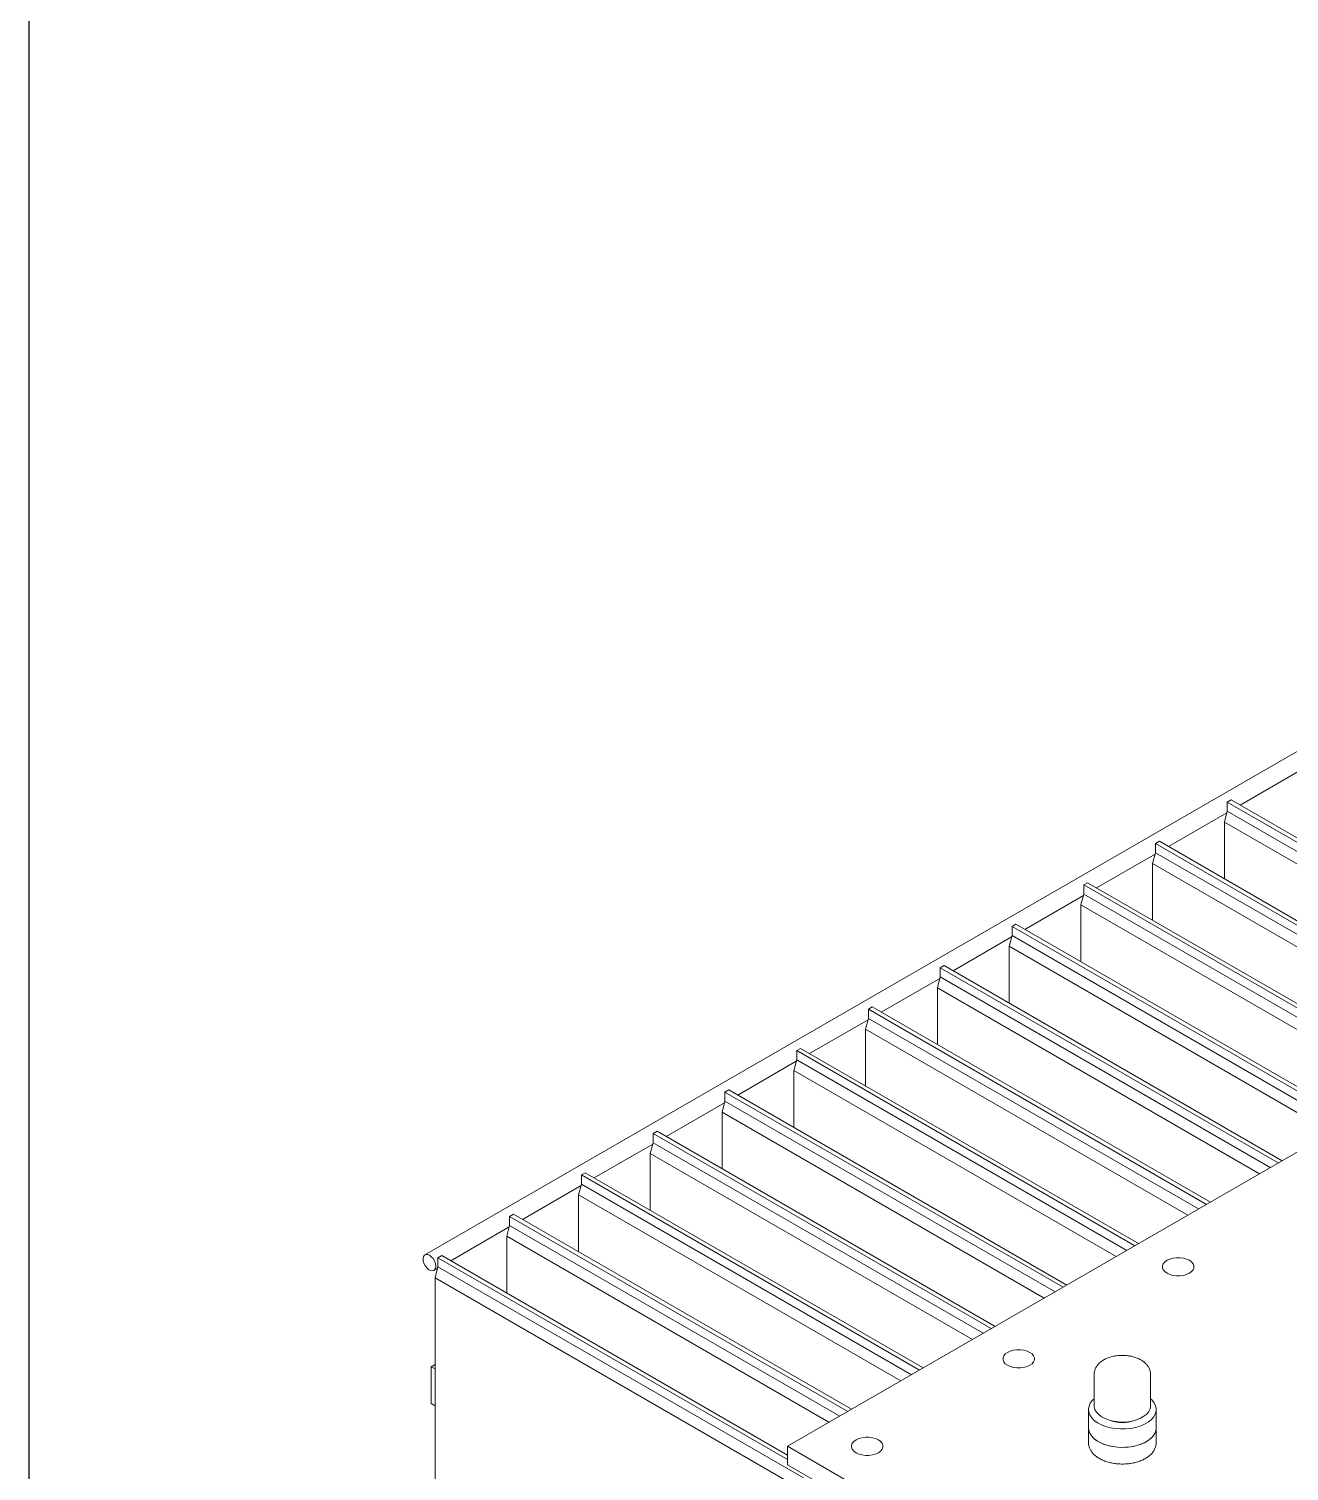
# Model space of a CAD drawing. Header units: millimetres. Extents: x 30710 to 48779, y -19256 to -8564.
# Drawn here: x 38270 to 38829, y -14835 to -14195 of the extents above; entities that cross this region are included whole.
import ezdxf

# ---------------------------------------------------------------- set-up
doc = ezdxf.new("R2010")
doc.units = ezdxf.units.MM
doc.header["$LTSCALE"] = 10
doc.layers.get('Defpoints').update_dxf_attribs({"lineweight": 25})
doc.layers.add('粗实线', color=4, linetype='Continuous', lineweight=18)

msp = doc.modelspace()

# ---------------------------------------------------------------- linework, layer by layer
at = {"layer": 'Defpoints'}
msp.add_line((38270.22, -8564.163), (38270.22, -19256.163), dxfattribs=at)
at = {"layer": '粗实线'}
for p, q in [((39085.781, -14369.189), (38445.849, -14738.613)), ((39150.966, -14509.245), (38606.595, -14823.504)), ((38807.313, -14539.182), (38833.266, -14524.2)), ((38801.615, -14541.935), (38800.342, -14546.708)), ((38803.312, -14536.873), (38801.615, -14537.852)), ((38801.615, -14537.852), (38951.513, -14624.387)), ((38801.615, -14537.852), (38801.615, -14541.935)), ((38801.615, -14541.935), (38947.977, -14626.428)), ((38803.312, -14536.873), (38953.21, -14623.407)), ((38775.493, -14557.551), (38801.446, -14542.569)), ((38800.342, -14546.708), (38943.207, -14629.182)), ((38800.342, -14546.708), (38800.342, -14571.897)), ((38771.492, -14555.242), (38769.795, -14556.222)), ((38771.492, -14555.242), (38921.391, -14641.776)), ((38743.673, -14575.921), (38769.626, -14560.938)), ((38769.795, -14560.304), (38768.522, -14565.077)), ((38769.795, -14556.222), (38769.795, -14560.304)), ((38769.795, -14556.222), (38919.693, -14642.756)), ((38769.795, -14560.304), (38916.157, -14644.797)), ((38768.522, -14565.077), (38911.387, -14647.551)), ((38768.522, -14565.077), (38768.522, -14590.266)), ((38739.672, -14573.611), (38737.975, -14574.591)), ((38739.672, -14573.611), (38889.571, -14660.146)), ((38711.853, -14594.29), (38737.806, -14579.308)), ((38737.975, -14578.673), (38736.702, -14583.446)), ((38737.975, -14574.591), (38737.975, -14578.673)), ((38737.975, -14574.591), (38887.874, -14661.125)), ((38737.975, -14578.673), (38884.338, -14663.167)), ((38736.702, -14583.446), (38879.567, -14665.92)), ((38736.702, -14583.446), (38736.702, -14608.635)), ((38707.852, -14591.98), (38706.155, -14592.96)), ((38706.155, -14592.96), (38856.054, -14679.494)), ((38706.155, -14592.96), (38706.155, -14597.043)), ((38707.852, -14591.98), (38857.751, -14678.515)), ((38680.033, -14612.659), (38705.986, -14597.677)), ((38706.155, -14597.043), (38704.883, -14601.816)), ((38706.155, -14597.043), (38852.518, -14681.536)), ((38704.883, -14601.816), (38847.747, -14684.29)), ((38704.883, -14601.816), (38704.883, -14627.004)), ((38676.033, -14610.349), (38674.336, -14611.329)), ((38674.336, -14611.329), (38824.234, -14697.864)), ((38674.336, -14611.329), (38674.336, -14615.412)), ((38676.033, -14610.349), (38825.931, -14696.884)), ((38648.214, -14631.028), (38674.166, -14616.046)), ((38674.336, -14615.412), (38673.063, -14620.185)), ((38674.336, -14615.412), (38820.698, -14699.905)), ((38673.063, -14620.185), (38815.928, -14702.659)), ((38673.063, -14620.185), (38673.063, -14645.373)), ((38644.213, -14628.719), (38642.516, -14629.698)), ((38642.516, -14629.698), (38792.414, -14716.233)), ((38642.516, -14629.698), (38642.516, -14633.781)), ((38644.213, -14628.719), (38794.111, -14715.253)), ((38616.394, -14649.397), (38642.347, -14634.415)), ((38642.516, -14633.781), (38641.243, -14638.554)), ((38642.516, -14633.781), (38788.878, -14718.274)), ((38641.243, -14638.554), (38784.108, -14721.028)), ((38641.243, -14638.554), (38641.243, -14663.742)), ((38612.393, -14647.088), (38610.696, -14648.067)), ((38610.696, -14648.067), (38760.594, -14734.602)), ((38610.696, -14648.067), (38610.696, -14652.15)), ((38612.393, -14647.088), (38762.292, -14733.622)), ((38584.574, -14667.767), (38610.527, -14652.784)), ((38610.696, -14652.15), (38609.423, -14656.923)), ((38609.423, -14656.923), (38752.288, -14739.397)), ((38609.423, -14656.923), (38609.423, -14682.112)), ((38610.696, -14652.15), (38757.058, -14736.643)), ((38580.573, -14665.457), (38578.876, -14666.437)), ((38578.876, -14666.437), (38578.876, -14670.519)), ((38578.876, -14666.437), (38728.775, -14752.971)), ((38580.573, -14665.457), (38730.472, -14751.991)), ((38552.754, -14686.136), (38578.707, -14671.153)), ((38578.876, -14670.519), (38577.603, -14675.292)), ((38577.603, -14675.292), (38720.468, -14757.766)), ((38577.603, -14675.292), (38577.603, -14700.481)), ((38578.876, -14670.519), (38725.239, -14755.013)), ((38520.934, -14704.505), (38546.887, -14689.523)), ((38547.056, -14688.889), (38545.784, -14693.661)), ((38548.753, -14683.826), (38547.056, -14684.806)), ((38547.056, -14684.806), (38696.955, -14771.34)), ((38547.056, -14684.806), (38547.056, -14688.889)), ((38547.056, -14688.889), (38693.419, -14773.382)), ((38548.753, -14683.826), (38698.652, -14770.361)), ((38545.784, -14693.661), (38688.648, -14776.136)), ((38545.784, -14693.661), (38545.784, -14718.85)), ((38516.934, -14702.195), (38515.237, -14703.175)), ((38516.934, -14702.195), (38666.832, -14788.73)), ((38489.115, -14722.874), (38515.067, -14707.892)), ((38515.237, -14707.258), (38513.964, -14712.031)), ((38515.237, -14703.175), (38665.135, -14789.71)), ((38515.237, -14703.175), (38515.237, -14707.258)), ((38515.237, -14707.258), (38661.599, -14791.751)), ((38513.964, -14712.031), (38656.829, -14794.505)), ((38513.964, -14712.031), (38513.964, -14737.219)), ((38485.114, -14720.564), (38483.417, -14721.544)), ((38483.417, -14721.544), (38633.315, -14808.079)), ((38483.417, -14721.544), (38483.417, -14725.627)), ((38485.114, -14720.564), (38635.012, -14807.099)), ((38457.295, -14741.243), (38483.248, -14726.261)), ((38483.417, -14725.627), (38482.144, -14730.4)), ((38483.417, -14725.627), (38629.779, -14810.12)), ((38482.144, -14730.4), (38625.009, -14812.874)), ((38482.144, -14730.4), (38482.144, -14755.588)), ((38453.294, -14738.934), (38451.597, -14739.913)), ((38451.597, -14739.913), (38451.597, -14743.996)), ((38451.597, -14739.913), (38606.595, -14829.392)), ((38453.294, -14738.934), (38606.595, -14827.432)), ((38449.849, -14745.542), (38451.428, -14744.63)), ((38451.597, -14743.996), (38450.324, -14748.769)), ((38451.597, -14743.996), (38613.666, -14837.556)), ((38450.324, -14748.769), (38661.075, -14870.433)), ((38450.324, -14748.769), (38450.324, -15712.376)), ((38448.556, -14788.212), (38450.324, -14787.191)), ((38448.556, -14788.212), (38450.324, -14789.232)), ((38448.556, -14804.543), (38448.556, -14788.212)), ((38742.587, -14791.659), (38742.587, -14805.54)), ((38767.587, -14805.54), (38767.587, -14791.659)), ((38448.556, -14804.543), (38450.324, -14805.563)), ((38740.087, -14807.173), (38740.087, -14815.339)), ((38770.087, -14815.339), (38770.087, -14807.173)), ((38740.087, -14815.339), (38740.087, -14821.871)), ((38770.087, -14821.871), (38770.087, -14815.339)), ((38606.595, -14831.67), (38606.595, -14823.504)), ((38606.595, -14823.504), (40027.879, -15643.994)), ((38740.088, -14821.764), (38740.087, -14821.871)), ((38606.595, -14831.67), (40027.879, -15652.16))]:
    msp.add_line(p, q, dxfattribs=at)
for points in [[(38447.849, -14738.811), (38448.683, -14739.438), (38449.443, -14740.299), (38450.061, -14741.318), (38450.482, -14742.404), (38450.67, -14743.462), (38450.607, -14744.396), (38450.299, -14745.125), (38449.773, -14745.582), (38449.076, -14745.729), (38448.271, -14745.55), (38447.428, -14745.064), (38446.622, -14744.312), (38445.925, -14743.361), (38445.4, -14742.296), (38445.092, -14741.212), (38445.029, -14740.205), (38445.216, -14739.364), (38445.638, -14738.764), (38446.256, -14738.459), (38447.016, -14738.475), (38447.849, -14738.811)], [(38774.886, -14746.762), (38776.112, -14747.326), (38777.524, -14747.719), (38779.052, -14747.92), (38780.62, -14747.92), (38782.148, -14747.719), (38783.56, -14747.326), (38784.786, -14746.762), (38785.763, -14746.054), (38786.443, -14745.239), (38786.792, -14744.357), (38786.792, -14743.452), (38786.443, -14742.57), (38785.763, -14741.754), (38784.786, -14741.047), (38783.56, -14740.483), (38782.148, -14740.09), (38780.62, -14739.889), (38779.052, -14739.889), (38777.524, -14740.09), (38776.112, -14740.483), (38774.886, -14741.047), (38773.909, -14741.754), (38773.229, -14742.57), (38772.88, -14743.452), (38772.88, -14744.357), (38773.229, -14745.239), (38773.909, -14746.054), (38774.886, -14746.762)], [(38704.175, -14787.582), (38705.401, -14788.146), (38706.813, -14788.539), (38708.341, -14788.74), (38709.909, -14788.74), (38711.437, -14788.539), (38712.849, -14788.146), (38714.075, -14787.582), (38715.052, -14786.875), (38715.732, -14786.059), (38716.081, -14785.177), (38716.081, -14784.272), (38715.732, -14783.39), (38715.052, -14782.575), (38714.075, -14781.867), (38712.849, -14781.303), (38711.437, -14780.91), (38709.909, -14780.709), (38708.341, -14780.709), (38706.813, -14780.91), (38705.401, -14781.303), (38704.175, -14781.867), (38703.198, -14782.575), (38702.518, -14783.39), (38702.169, -14784.272), (38702.169, -14785.177), (38702.518, -14786.059), (38703.198, -14786.875), (38704.175, -14787.582)], [(38742.587, -14802.387), (38741.775, -14803.183), (38740.876, -14804.403), (38740.31, -14805.688), (38740.09, -14807.007), (38740.222, -14808.331), (38740.702, -14809.627), (38741.52, -14810.866), (38742.655, -14812.019), (38744.082, -14813.057), (38745.767, -14813.958), (38747.67, -14814.7), (38749.747, -14815.265), (38751.95, -14815.641), (38754.226, -14815.818), (38756.522, -14815.793), (38758.784, -14815.566), (38760.96, -14815.141), (38762.998, -14814.53), (38764.851, -14813.747), (38766.475, -14812.81), (38767.832, -14811.74), (38768.89, -14810.564), (38769.624, -14809.308), (38770.018, -14808.001), (38770.062, -14806.676), (38769.755, -14805.362), (38769.105, -14804.091), (38768.125, -14802.892), (38767.587, -14802.387)], [(38742.587, -14805.54), (38742.613, -14805.999), (38742.926, -14807.21), (38743.59, -14808.372), (38744.585, -14809.453), (38745.881, -14810.422), (38747.443, -14811.25), (38749.224, -14811.913), (38751.174, -14812.394), (38753.237, -14812.677), (38755.352, -14812.755), (38757.461, -14812.625), (38759.501, -14812.292), (38761.414, -14811.764), (38763.145, -14811.057), (38764.644, -14810.192), (38765.868, -14809.192), (38766.782, -14808.088), (38767.36, -14806.91), (38767.584, -14805.693), (38767.587, -14805.54)], [(38765.694, -14821.462), (38763.95, -14822.325), (38761.999, -14823.024), (38759.886, -14823.543), (38757.66, -14823.87), (38755.375, -14823.996), (38753.082, -14823.92), (38750.836, -14823.643), (38748.69, -14823.171), (38746.694, -14822.516), (38744.895, -14821.692), (38743.334, -14820.719), (38742.049, -14819.62), (38741.07, -14818.421), (38740.419, -14817.15), (38740.112, -14815.836), (38740.087, -14815.339)], [(38770.087, -14815.339), (38770.018, -14816.167), (38769.624, -14817.473), (38768.89, -14818.729), (38767.832, -14819.906), (38766.475, -14820.975), (38764.851, -14821.913), (38762.998, -14822.696), (38760.96, -14823.307), (38758.784, -14823.731), (38756.522, -14823.958), (38754.226, -14823.984), (38751.95, -14823.807), (38749.747, -14823.431), (38747.67, -14822.865), (38745.767, -14822.124), (38744.082, -14821.223), (38742.655, -14820.184), (38741.52, -14819.032), (38740.702, -14817.793), (38740.222, -14816.496), (38740.087, -14815.339)], [(38770.087, -14815.339), (38770.084, -14815.505), (38769.865, -14816.824), (38769.299, -14818.109), (38768.4, -14819.329), (38767.189, -14820.455), (38765.694, -14821.462)], [(38637, -14826.362), (38638.226, -14826.926), (38639.638, -14827.318), (38641.166, -14827.52), (38642.734, -14827.52), (38644.262, -14827.318), (38645.674, -14826.926), (38646.9, -14826.362), (38647.877, -14825.654), (38648.557, -14824.839), (38648.906, -14823.957), (38648.906, -14823.052), (38648.557, -14822.169), (38647.877, -14821.354), (38646.9, -14820.647), (38645.674, -14820.083), (38644.262, -14819.69), (38642.734, -14819.489), (38641.166, -14819.489), (38639.638, -14819.69), (38638.226, -14820.083), (38637, -14820.647), (38636.023, -14821.354), (38635.343, -14822.169), (38634.994, -14823.052), (38634.994, -14823.957), (38635.343, -14824.839), (38636.023, -14825.654), (38637, -14826.362)]]:
    msp.add_lwpolyline(points, dxfattribs=at)
msp.add_arc((38755.087, -14796.789), 16.174, 251.1601, 288.8399, dxfattribs=at)
for points, knots in [([(38746.87, -14785.183), (38746.589, -14785.355), (38745.792, -14785.842), (38744.713, -14786.755), (38743.727, -14787.936), (38743.058, -14789.172), (38742.651, -14790.413), (38742.626, -14791.242), (38742.615, -14791.623)], [0, 0, 0, 0, 0.9336597, 2.647497, 4.134974, 5.5564174, 6.9318765, 8.0988175, 8.0988175, 8.0988175, 8.0988175]), ([(38767.553, -14791.669), (38767.563, -14791.531), (38767.608, -14790.931), (38767.364, -14789.878), (38766.843, -14788.583), (38766.034, -14787.392), (38764.975, -14786.309), (38763.661, -14785.348), (38762.11, -14784.533), (38760.366, -14783.891), (38758.485, -14783.442), (38756.523, -14783.194), (38754.529, -14783.149), (38752.546, -14783.308), (38750.617, -14783.67), (38748.822, -14784.225), (38747.599, -14784.772), (38746.987, -14785.117), (38746.87, -14785.183)], [0, 0, 0, 0, 0.464649, 2.032563, 3.5868623, 5.1705678, 6.8194623, 8.5481553, 10.3415571, 12.1656957, 13.9879733, 15.8026259, 17.6128899, 19.4255924, 21.2468266, 23.0846869, 24.8359513, 25.2527962, 25.2527962, 25.2527962, 25.2527962]), ([(38740.116, -14821.736), (38740.105, -14821.837), (38740.045, -14822.407), (38740.25, -14823.451), (38740.729, -14824.803), (38741.519, -14826.076), (38742.578, -14827.258), (38743.909, -14828.334), (38745.487, -14829.278), (38747.278, -14830.067), (38749.234, -14830.682), (38751.308, -14831.113), (38753.458, -14831.354), (38755.639, -14831.402), (38757.809, -14831.256), (38759.926, -14830.919), (38761.948, -14830.394), (38763.836, -14829.685), (38765.553, -14828.798), (38767.058, -14827.74), (38768.306, -14826.524), (38769.259, -14825.176), (38769.853, -14823.742), (38770.113, -14822.58), (38770.062, -14821.923), (38770.049, -14821.755)], [0, 0, 0, 0, 0.3597627, 2.0402951, 3.7132139, 5.4134157, 7.1671632, 8.9780871, 10.8294216, 12.6982697, 14.5661977, 16.4286148, 18.2860143, 20.1408456, 21.9962932, 23.8549736, 25.7202196, 27.5955432, 29.4835733, 31.3839243, 33.2848476, 35.1593631, 36.9759182, 38.7210861, 39.3206443, 39.3206443, 39.3206443, 39.3206443])]:
    msp.add_open_spline(points, degree=3, knots=knots, dxfattribs=at)

doc.saveas('drawing.dxf')
